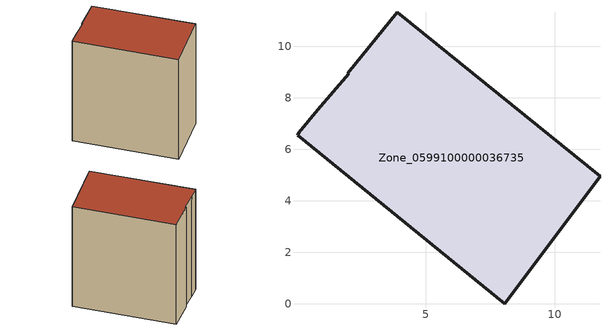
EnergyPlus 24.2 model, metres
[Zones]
Zone_0599100000036735
 floor ground (C_G): 0.02,6.54 0.07,6.65 0.8,7.54 2.01,8.93 1.96,8.96 3.9,11.33 11.76,4.95 8.07,0 z0
 wall outside (C_F): 11.76,4.95 3.9,11.33 1.96,8.96 2.01,8.93 0.8,7.54 0.07,6.65 0.02,6.54 8.07,0 11.76,4.95 z0:11.12
 roof outside (C_R): 0.02,6.54 8.07,0 11.76,4.95 3.9,11.33 1.96,8.96 2.01,8.93 0.8,7.54 0.07,6.65 z11.12
[BUILDING]
Pand.0599100000036735: North Axis=0; Terrain=City; Loads Convergence Tolerance Value=0.04; Temperature Convergence Tolerance Value=0.4; Solar Distribution=FullExterior; Maximum Number of Warmup Days=25; Minimum Number of Warmup Days=1
[Site:Location]
Rotterdam.The.Hague.AP_ZH_NLD Design_Conditions: Latitude=51.96; Longitude=4.45; Time Zone=1; Elevation=-4.5
[SITE:GROUNDTEMPERATURE:BUILDINGSURFACE]
18, 18, 18, 18, 18, 18, 18, 18, 18, 18, 18, 18
[MATERIAL] Thermal Absorptance=0.9; Solar Absorptance=0.7; Visible Absorptance=0.7
Name | Roughness | Thickness | Conductivity | Density | Specific Heat
G.D.1965 | MediumSmooth | 0.15 | 1 | 540 | 1210
F.D.1965 | Rough | 0.3 | 0.857143 | 1920 | 840
R.D.1965 | MediumRough | 0.2 | 0.08 | 1500 | 1000
[CONSTRUCTION]
C_G: G.D.1965
C_F: F.D.1965
C_R: R.D.1965
[ZONE]
Zone_0599100000036735: Type=1; Multiplier=1; Ceiling Height=Autocalculate; Volume=Autocalculate; Floor Area=autocalculate; Part of Total Floor Area=Yes
[ZONEINFILTRATION:DESIGNFLOWRATE]
Infil_Zone_0599100000036735: Zone or ZoneList or Space or SpaceList=Zone_0599100000036735; Schedule=AlwaysOn; Design Flow Rate Calculation Method=Flow/Area; Flow Rate per Floor Area=0.0042; Constant Term Coefficient=1; Temperature Term Coefficient=0; Velocity Term Coefficient=0; Velocity Squared Term Coefficient=0
[HVACTEMPLATE:ZONE:IDEALLOADSAIRSYSTEM]
Zone_0599100000036735: Maximum Heating Supply Air Temperature=50; Minimum Cooling Supply Air Temperature=13; Maximum Heating Supply Air Humidity Ratio=0.0156; Minimum Cooling Supply Air Humidity Ratio=0.0077; Heating Limit=NoLimit; Cooling Limit=NoLimit; Dehumidification Control Type=ConstantSensibleHeatRatio; Cooling Sensible Heat Ratio=0.7; Dehumidification Setpoint=60; Humidification Control Type=None; Humidification Setpoint=30; Outdoor Air Method=None; Outdoor Air Flow Rate per Person=0.00944; Outdoor Air Flow Rate per Zone Floor Area=0; Outdoor Air Flow Rate per Zone=0; Demand Controlled Ventilation Type=None; Outdoor Air Economizer Type=NoEconomizer; Heat Recovery Type=None; Sensible Heat Recovery Effectiveness=0.7; Latent Heat Recovery Effectiveness=0.65
[ZONECONTROL:THERMOSTAT]
ThermostatControl_Zone_0599100000036735: Zone or ZoneList=Zone_0599100000036735; Control Type Schedule=DualSetpointControlType; Control 1=Thermostat_Zone_0599100000036735; Temperature Difference Between Cutout And Setpoint=0
[THERMOSTATSETPOINT:DUALSETPOINT]
Thermostat_Zone_0599100000036735: Heating Setpoint Temperature Schedule=HeatingSetpoint_Zone_0599100000036735; Cooling Setpoint Temperature Schedule=CoolingSetpoint_Zone_0599100000036735
[SCHEDULE:COMPACT]
HeatingSetpoint_Zone_0599100000036735: Through: 12/31, For: AllDays, Until: 24:00, 21
CoolingSetpoint_Zone_0599100000036735: Through: 12/31, For: AllDays, Until: 24:00, 24
DualSetpointControlType: Through: 12/31, For: AllDays, Until: 24:00, 4
AlwaysOn: Through: 12/31, For: AllDays, Until: 24:00, 1
